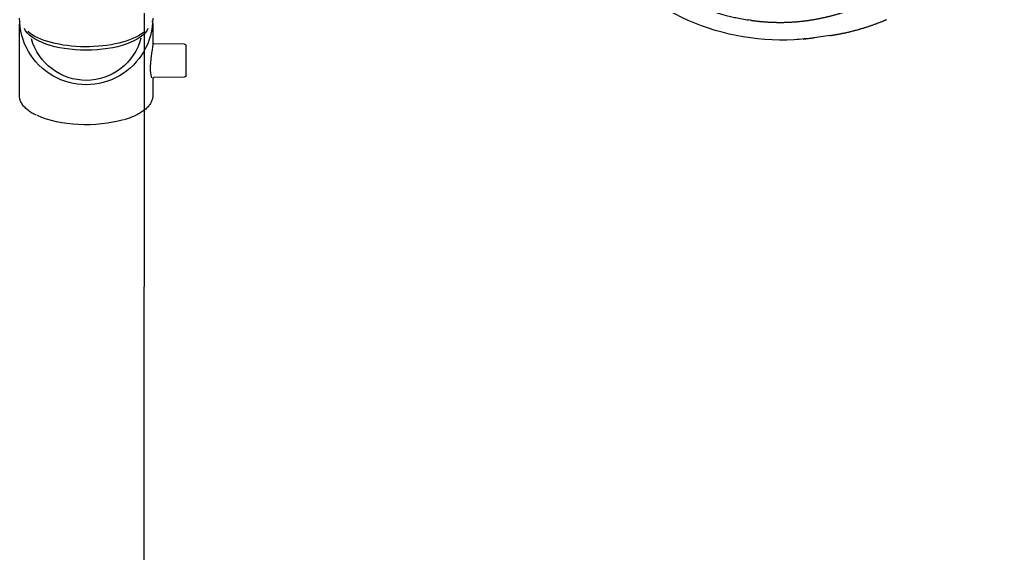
# Model space of a CAD drawing. Header units: centimetres. Extents: x -1797 to 2001, y -8788 to 1856.
# Drawn here: x -1306.89 to -1280.52, y -69.04 to -54.6 of the extents above; entities that cross this region are included whole.
import ezdxf

# ---------------------------------------------------------------- set-up
doc = ezdxf.new("R2010")
doc.units = ezdxf.units.CM
doc.header["$LTSCALE"] = 100
doc.header["$MEASUREMENT"] = 0
for name, color, linetype in [('ID_Flooring_02', 127, 'Continuous'), ('ID_Furniture-Fixed_02', 145, 'Continuous'), ('WALL-03', 2, 'Continuous')]:
    doc.layers.add(name, color=color, linetype=linetype)

# ---------------------------------------------------------------- blocks, each defined once
blk = doc.blocks.new('A$C5f37530c')
at = {"layer": 'ID_Furniture-Fixed_02'}
for p, q in [((-56.479, -144.53), (-58.382, -144.53)), ((-58.382, -148.13), (-57.889, -148.13)), ((-57.888, -148.166), (-57.881, -148.98)), ((-56.98, -148.98), (-56.973, -148.166)), ((-56.95, -148.13), (-56.479, -148.13)), ((-57.03, -149.03), (-57.831, -149.03)), ((-58.52, -164.283), (-58.529, -164.224)), ((-58.106, -166.42), (-58.045, -165.999))]:
    blk.add_line(p, q, dxfattribs=at)
for centre, radius, start, end in [((-57.831, -148.98), 0.05, 180.5, 270), ((-57.03, -148.98), 0.05, 270, 359.5), ((-64.257, -165.131), 6.275, 356.9738, 54.1803), ((-68.908, -164.639), 10.948, 352.8638, 355.6873)]:
    blk.add_arc(centre, radius, start, end, dxfattribs=at)
for centre, major_axis, ratio, start_param, end_param in [((-58.577, -146.33), (0, -1.8), 1, 0, 3.141593), ((-58.382, -146.33), (0, 1.8), 0.422618, 0, 0.025829), ((-58.428, -146.33), (0, 1.7), 0.422618, 3.329548, 6.095229), ((-58.55, -146.33), (0, 1.77), 0.422618, 3.646813, 5.814083), ((-58.428, -146.33), (0, -1.533), 1, 0.25998, 2.86773), ((-56.434, -146.33), (0, 1.75), 0.422618, 4.098819, 5.558813)]:
    blk.add_ellipse(centre, major_axis=major_axis, ratio=ratio, start_param=start_param, end_param=end_param, dxfattribs=at)
for points, degree, knots in [([(-58.404, -144.533), (-58.426, -144.534), (-58.455, -144.536), (-58.485, -144.544), (-58.496, -144.547)], 3, [0, 0, 0, 0, 0.0740725, 0.116014, 0.116014, 0.116014, 0.116014]), ([(-55.952, -144.985), (-55.964, -144.96), (-55.994, -144.896), (-56.057, -144.797), (-56.136, -144.698), (-56.222, -144.62), (-56.311, -144.565), (-56.4, -144.535), (-56.452, -144.531), (-56.479, -144.53)], 3, [0, 0, 0, 0, 0.078176, 0.239074, 0.400423, 0.561802, 0.721946, 0.87901, 1, 1, 1, 1]), ([(-56.496, -148.129), (-56.494, -148.129), (-56.463, -148.134), (-56.397, -148.124), (-56.308, -148.093), (-56.222, -148.039), (-56.139, -147.964), (-56.06, -147.868), (-55.987, -147.751), (-55.92, -147.616), (-55.866, -147.48), (-55.84, -147.393), (-55.828, -147.353)], 3, [0.0111209, 0.0111209, 0.0111209, 0.0111209, 0.0194285, 0.1286231, 0.2374373, 0.3477764, 0.4607619, 0.5758543, 0.691916, 0.808083, 0.924023, 1, 1, 1, 1]), ([(-58.5, -148.111), (-58.485, -148.116), (-58.446, -148.126), (-58.409, -148.129), (-58.382, -148.13)], 3, [0.8056893, 0.8056893, 0.8056893, 0.8056893, 0.879895, 1, 1, 1, 1]), ([(-57.907, -148.131), (-57.907, -148.131), (-57.905, -148.132), (-57.891, -148.144), (-57.891, -148.159), (-57.89, -148.167)], 3, [0, 0, 0, 0, 0.036009, 0.55135, 1, 1, 1, 1]), ([(-57.89, -148.13), (-57.881, -148.13), (-57.87, -148.13), (-57.786, -148.124), (-57.668, -148.103), (-57.411, -148.069), (-57.273, -148.057), (-57.071, -148.066), (-57, -148.08), (-56.96, -148.095)], 3, [0.4782883, 0.4782883, 0.4782883, 0.4782883, 0.5, 0.5, 0.625, 0.625, 0.75, 0.75, 0.85202, 0.85202, 0.85202, 0.85202]), ([(-56.971, -148.166), (-56.972, -148.163), (-56.973, -148.152), (-56.96, -148.134), (-56.95, -148.129), (-56.948, -148.128), (-56.948, -148.128)], 3, [0, 0, 0, 0, 0.0838112, 0.289797, 0.4690422, 0.6315771, 0.6315771, 0.6315771, 0.6315771]), ([(-70.417, -164.227), (-70.4, -164.11), (-70.371, -163.948), (-70.262, -163.458), (-70.037, -162.779), (-69.699, -162.141), (-69.405, -161.698), (-69.26, -161.501), (-69.015, -161.203), (-68.855, -161.031), (-68.577, -160.762), (-68.401, -160.607), (-68.094, -160.37), (-67.889, -160.227), (-67.435, -159.944), (-66.777, -159.615), (-66.079, -159.398), (-65.536, -159.284), (-65.296, -159.246), (-64.906, -159.203), (-64.473, -159.181), (-64.039, -159.203), (-63.649, -159.246), (-63.409, -159.284), (-62.866, -159.398), (-62.169, -159.615), (-61.51, -159.944), (-61.056, -160.227), (-60.851, -160.37), (-60.545, -160.607), (-60.368, -160.762), (-60.09, -161.031), (-59.93, -161.203), (-59.686, -161.501), (-59.54, -161.698), (-59.247, -162.141), (-58.908, -162.779), (-58.683, -163.458), (-58.574, -163.948), (-58.545, -164.11), (-58.528, -164.227)], 3, [0.2715949, 0.2715949, 0.2715949, 0.2715949, 0.2812305, 0.2851025, 0.3127892, 0.339482, 0.3437195, 0.3560105, 0.3593529, 0.3749833, 0.375032, 0.3906139, 0.3938894, 0.4062477, 0.4107021, 0.4368761, 0.4649885, 0.4687355, 0.4811162, 0.4843693, 0.5, 0.5156307, 0.5188838, 0.5312645, 0.5350115, 0.5631239, 0.5892979, 0.5937523, 0.6061106, 0.6093861, 0.624968, 0.6250169, 0.6406471, 0.6439896, 0.6562805, 0.660518, 0.6872108, 0.7148975, 0.7187695, 0.7284051, 0.7284051, 0.7284051, 0.7284051]), ([(-58.52, -164.283), (-58.514, -164.326), (-58.5, -164.427), (-58.482, -164.586), (-58.465, -164.811), (-58.46, -165.071), (-58.464, -165.353), (-58.491, -165.656), (-58.523, -165.914), (-58.583, -166.229), (-58.639, -166.468), (-58.728, -166.778), (-58.813, -167.026), (-58.93, -167.318), (-59.034, -167.545), (-59.179, -167.829), (-59.316, -168.062), (-59.484, -168.323), (-59.635, -168.531), (-59.831, -168.779), (-60.014, -168.984), (-60.228, -169.203), (-60.426, -169.384), (-60.664, -169.583), (-60.886, -169.748), (-61.14, -169.921), (-61.377, -170.063), (-61.646, -170.211), (-61.899, -170.333), (-62.179, -170.453), (-62.445, -170.553), (-62.732, -170.646), (-63.01, -170.721), (-63.303, -170.786), (-63.591, -170.836), (-63.885, -170.872), (-64.117, -170.889), (-64.295, -170.896), (-64.413, -170.898), (-64.473, -170.898)], 5, [0.7283886, 0.7283886, 0.7283886, 0.7283886, 0.7283886, 0.7283886, 0.734375, 0.7421875, 0.75, 0.7578125, 0.765625, 0.7734375, 0.78125, 0.7890625, 0.796875, 0.8046875, 0.8125, 0.8203125, 0.828125, 0.8359375, 0.84375, 0.8515625, 0.859375, 0.8671875, 0.875, 0.8828125, 0.890625, 0.8984375, 0.90625, 0.9140625, 0.921875, 0.9296875, 0.9375, 0.9453125, 0.953125, 0.9609375, 0.96875, 0.9765625, 0.984375, 0.9921875, 1, 1, 1, 1, 1, 1]), ([(-58.106, -166.419), (-58.11, -166.448), (-58.144, -166.671), (-58.206, -166.984), (-58.289, -167.294), (-58.392, -167.597), (-58.501, -167.866), (-58.539, -167.953)], 5, [0.21407351, 0.21407351, 0.21407351, 0.21407351, 0.21407351, 0.21407351, 0.21874996, 0.24999995, 0.26509794, 0.26509794, 0.26509794, 0.26509794, 0.26509794, 0.26509794])]:
    blk.add_open_spline(points, degree=degree, knots=knots, dxfattribs=at)
blk.add_open_spline([(-58.008, -165.699), (-58.018, -165.799), (-58.03, -165.899), (-58.045, -165.999)], degree=3, dxfattribs=at)

msp = doc.modelspace()

# ---------------------------------------------------------------- linework, layer by layer
at = {"layer": 'ID_Flooring_02'}
msp.add_line((-1303.54, -89.054), (-1303.34, 140.946), dxfattribs=at)

# ---------------------------------------------------------------- block references
at = {"layer": 'WALL-03', "xscale": -1, "rotation": 90}
msp.add_blockref('A$C5f37530c', (-1451.417, -113.144), dxfattribs=at)

doc.saveas('drawing.dxf')
